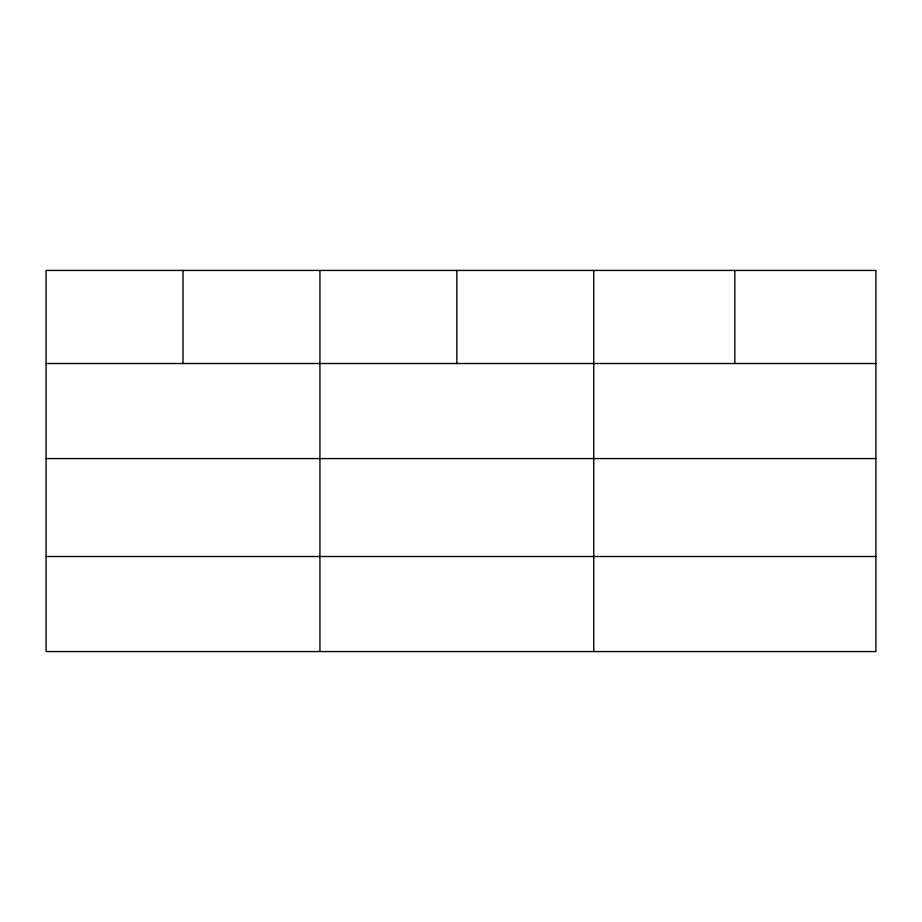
<?xml version="1.0" encoding="UTF-8"?>
<svg xmlns="http://www.w3.org/2000/svg" width="922" height="922" viewBox="0 0 922 922"><rect width="100%" height="100%" fill="white"/><g stroke="black" fill="none" stroke-linecap="round" stroke-linejoin="round"><path stroke-width="1.38" d="M875.9 458.58L875.9 270.434L46.1 270.434L46.1 651.566L875.9 651.566L875.9 458.58L46.1 458.58M46.1 363.522L875.9 363.522M46.1 556.508L875.9 556.508M734.834 270.434L734.834 363.522M593.768 270.434L593.768 651.566M456.851 270.434L456.851 363.522M319.934 270.434L319.934 651.566M183.017 270.434L183.017 363.522"/></g></svg>
